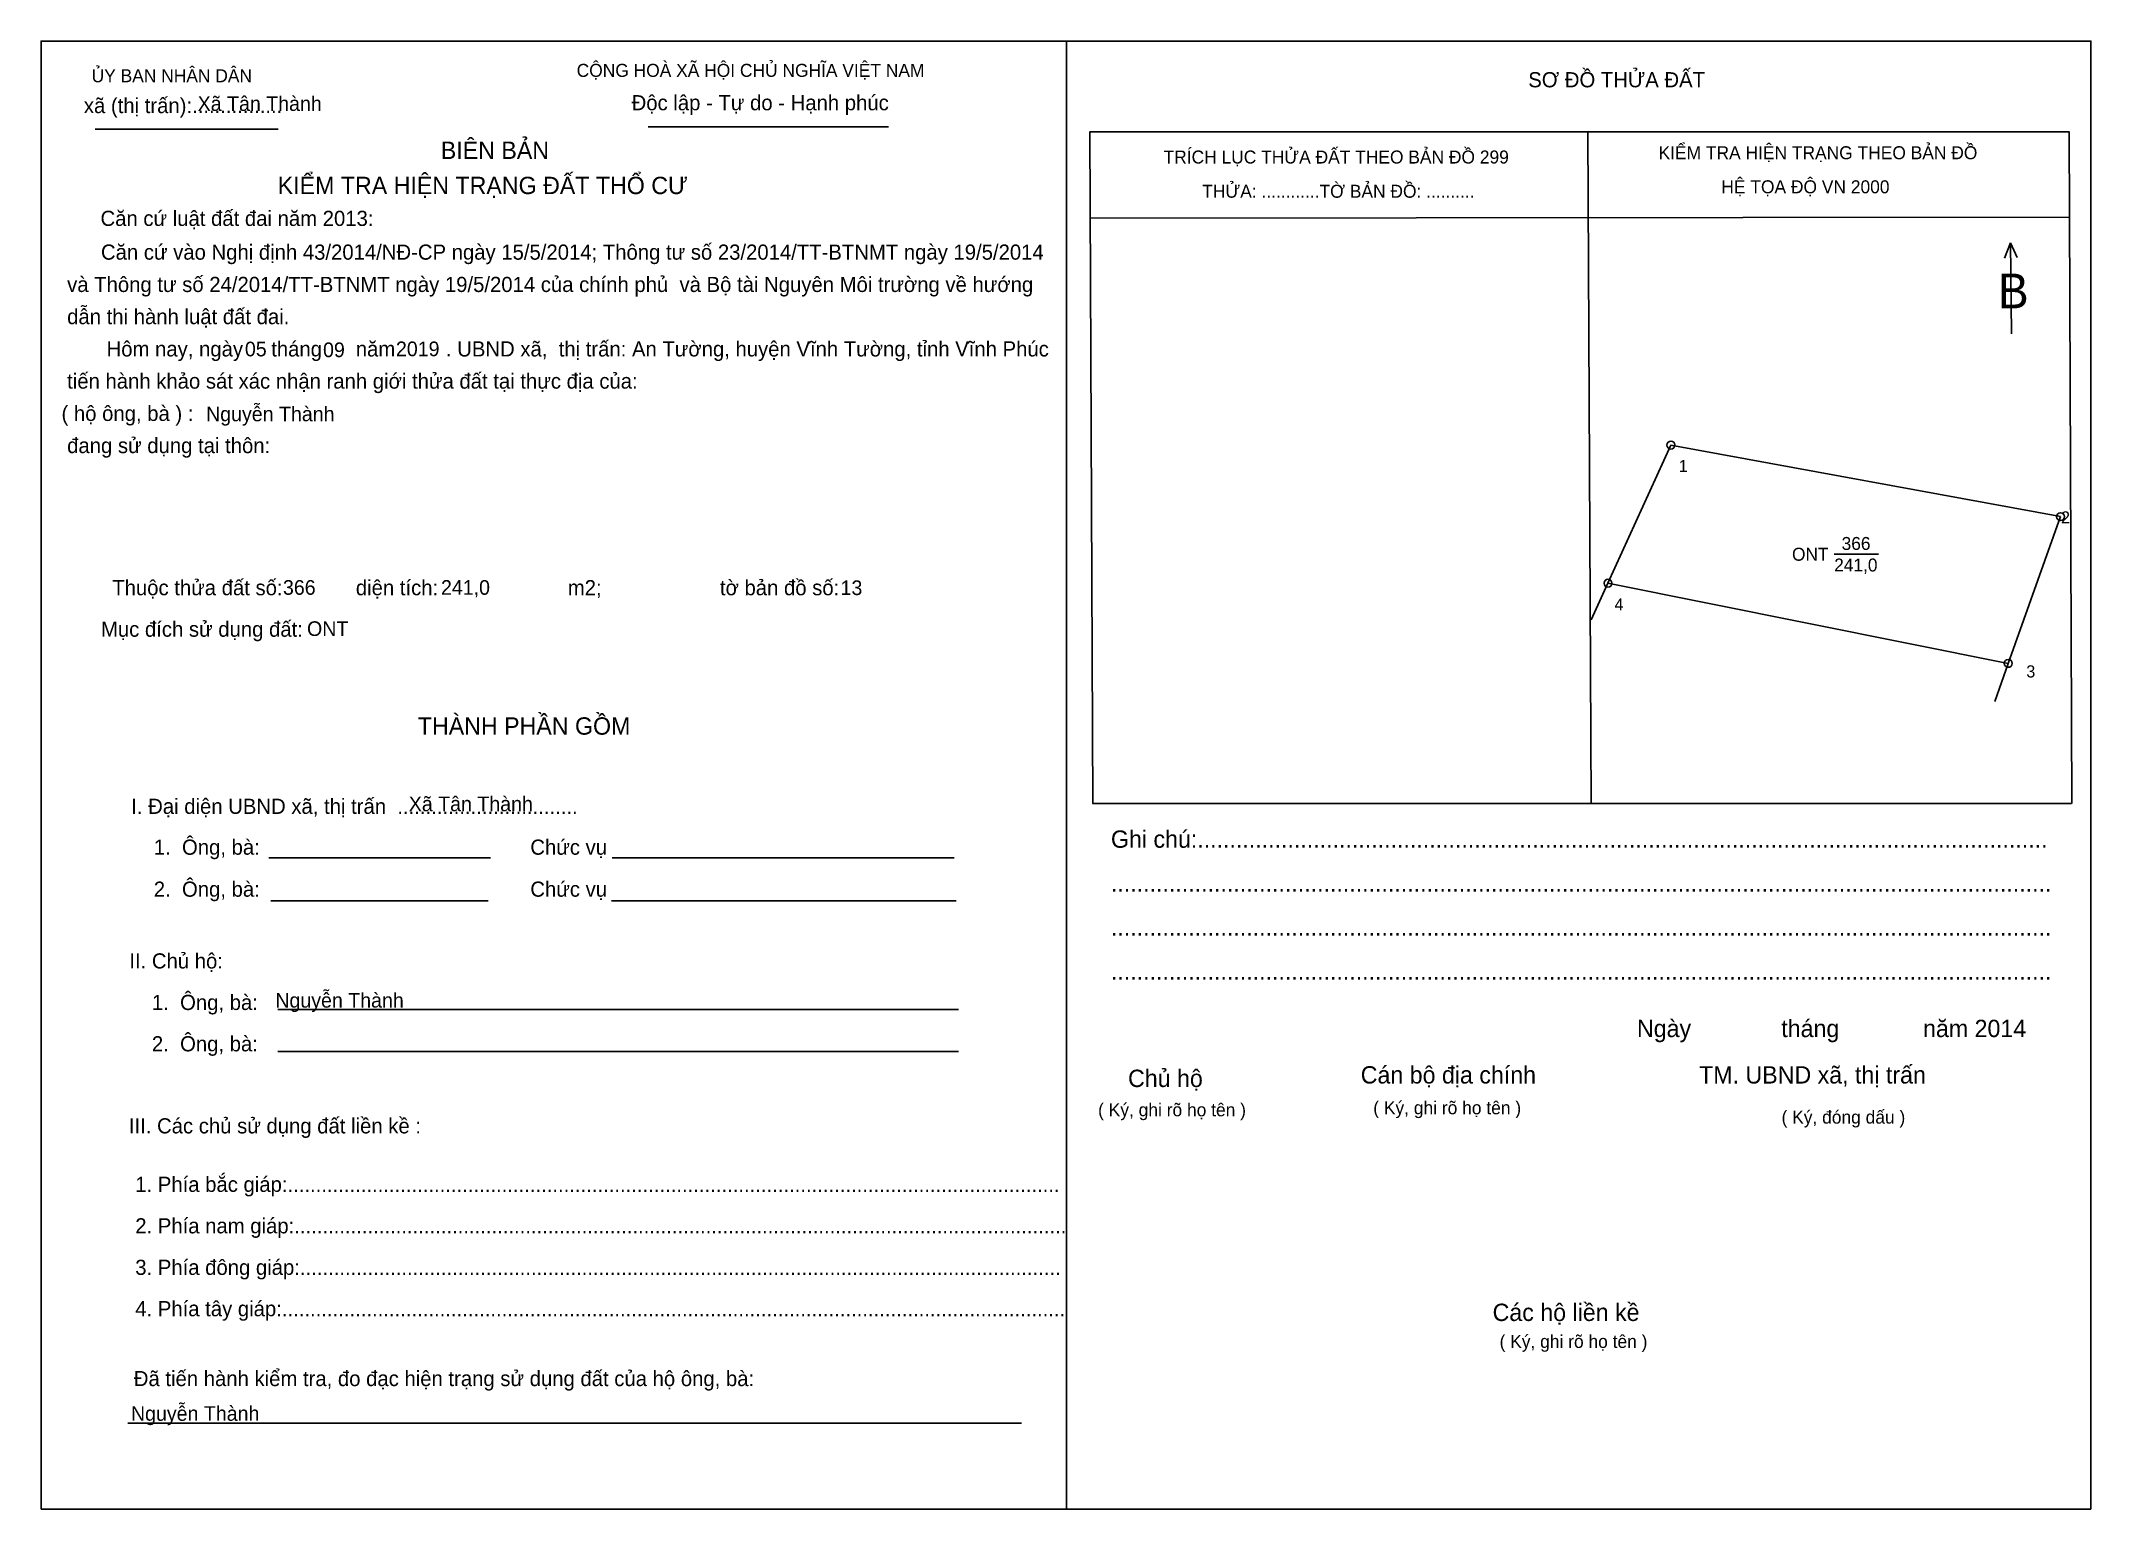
# Model space of a CAD drawing. Extents: x 540598 to 540727, y 1835269 to 1835362.
import ezdxf

# ---------------------------------------------------------------- set-up
doc = ezdxf.new("R2010")
doc.units = 0
for name, color, linetype in [('bbhtNoiDung', 7, 'Continuous'), ('bbhtTemplate', 7, 'Continuous'), ('CanhThua', 7, 'Continuous'), ('MocDinhThua', 7, 'Continuous'), ('NhanDiaChinhThua', 7, 'Continuous'), ('RauThua', 7, 'Continuous'), ('SoHieuDinhThua', 7, 'Continuous')]:
    doc.layers.add(name, color=color, linetype=linetype)

msp = doc.modelspace()

# ---------------------------------------------------------------- linework, layer by layer
at = {"layer": 'bbhtTemplate'}
for p, q in [((540600.95, 1835356.2), (540612.5, 1835356.2)), ((540635.84, 1835356.35), (540651, 1835356.35)), ((540695.12, 1835356.05), (540695.34, 1835313.64)), ((540663.71, 1835350.6), (540725.49, 1835350.66)), ((540721.79, 1835349.03), (540721.42, 1835348.07)), ((540721.79, 1835349.03), (540722.22, 1835348.1)), ((540721.79, 1835349.03), (540721.85, 1835343.3)), ((540611.92, 1835310.22), (540625.9, 1835310.22)), ((540633.57, 1835310.22), (540655.15, 1835310.22)), ((540612.04, 1835307.51), (540625.74, 1835307.51)), ((540633.53, 1835307.51), (540655.28, 1835307.51)), ((540612.47, 1835300.65), (540655.43, 1835300.65)), ((540612.47, 1835298), (540655.43, 1835298)), ((540603.02, 1835274.53), (540659.4, 1835274.53))]:
    msp.add_line(p, q, dxfattribs=at)
for points in [[(540597.54, 1835269.11), (540597.54, 1835361.77), (540662.24, 1835361.77), (540662.24, 1835269.11)], [(540726.87, 1835269.11), (540726.87, 1835361.77), (540662.24, 1835361.77), (540662.24, 1835269.11)]]:
    msp.add_lwpolyline(points, close=True, dxfattribs=at)
for points in [[(540663.9, 1835313.64), (540663.71, 1835356.05), (540725.49, 1835356.05), (540725.67, 1835313.64)], [(540725.64, 1835313.64), (540663.87, 1835313.64)]]:
    msp.add_lwpolyline(points, dxfattribs=at)
at = {"layer": 'CanhThua'}
for p, q in [((540696.4, 1835327.55), (540700.37, 1835336.27)), ((540700.37, 1835336.27), (540724.95, 1835331.75)), ((540724.95, 1835331.75), (540721.65, 1835322.49)), ((540721.65, 1835322.49), (540696.4, 1835327.55))]:
    msp.add_line(p, q, dxfattribs=at)
at = {"layer": 'MocDinhThua'}
for centre in [(540700.37, 1835336.27), (540724.95, 1835331.75), (540696.4, 1835327.55), (540721.65, 1835322.49)]:
    msp.add_circle(centre, 0.25, dxfattribs=at)
at = {"layer": 'NhanDiaChinhThua'}
msp.add_line((540710.67, 1835329.38), (540713.47, 1835329.38), dxfattribs=at)
at = {"layer": 'RauThua'}
for p, q in [((540696.4, 1835327.55), (540695.34, 1835325.23)), ((540721.65, 1835322.49), (540720.8, 1835320.08))]:
    msp.add_line(p, q, dxfattribs=at)

# ---------------------------------------------------------------- texts
at = {"layer": 'bbhtNoiDung'}
for s, height, p in [('Xã Tân Thành', 0.9238, (540607.42, 1835357.36)), ('05', 0.924, (540610.4, 1835341.87)), ('2019', 0.924, (540619.93, 1835341.88)), ('09', 0.924, (540615.33, 1835341.82)), ('Nguyễn Thành', 0.9238, (540607.95, 1835337.77)), ('366', 0.924, (540612.8, 1835326.82)), ('241,0', 0.924, (540622.77, 1835326.82)), ('13', 0.924, (540647.98, 1835326.8)), ('ONT', 0.924, (540614.32, 1835324.22)), ('Xã Tân Thành', 0.9238, (540620.74, 1835313.16)), ('Nguyễn Thành', 0.9238, (540612.32, 1835300.76)), ('Nguyễn Thành', 0.9238, (540603.21, 1835274.68))]:
    msp.add_text(s, height=height, dxfattribs=at).set_placement(p)
at = {"layer": 'bbhtTemplate'}
for s, height, p in [('ỦY BAN NHÂN DÂN', 0.8204, (540600.73, 1835359.17)), ('CỘNG HOÀ XÃ HỘI CHỦ NGHĨA VIỆT NAM', 0.8204, (540631.33, 1835359.51)), ('SƠ ĐỒ THỬA ĐẤT', 0.9571, (540691.37, 1835358.85)), ('Độc lập - Tự do - Hạnh phúc', 0.9571, (540634.8, 1835357.4)), ('xã (thị trấn):................', 0.9571, (540600.24, 1835357.22)), ('BIÊN BẢN', 1.094, (540622.76, 1835354.33)), ('TRÍCH LỤC THỬA ĐẤT THEO BẢN ĐỒ 299', 0.8204, (540668.36, 1835354.04)), ('KIỂM TRA HIỆN TRẠNG THEO BẢN ĐỒ', 0.8204, (540699.59, 1835354.31)), ('KIỂM TRA HIỆN TRẠNG ĐẤT THỔ CƯ', 1.0939, (540612.47, 1835352.11)), ('             HỆ TỌA ĐỘ VN 2000', 0.8204, (540699.59, 1835352.16)), ('        THỬA: ............TỜ BẢN ĐỒ: ..........', 0.8204, (540668.36, 1835351.88)), ('Căn cứ luật đất đai năm 2013:', 0.9571, (540601.29, 1835350.1)), ('       Căn cứ vào Nghị định 43/2014/NĐ-CP ngày 15/5/2014; Thông tư số 23/2014/TT-BTNMT ngày 19/5/2014', 0.95705, (540598.83, 1835347.97)), (' và Thông tư số 24/2014/TT-BTNMT ngày 19/5/2014 của chính phủ  và Bộ tài Nguyên Môi trường về hướng', 0.9571, (540598.83, 1835345.93)), ('B', 2.19, (540720.99, 1835344.9)), (' dẫn thi hành luật đất đai.', 0.9571, (540598.83, 1835343.9)), ('        Hôm nay, ngày     tháng      năm         . UBND xã,  thị trấn: An Tường, huyện Vĩnh Tường, tỉnh Vĩnh Phúc', 0.95705, (540598.83, 1835341.86)), (' tiến hành khảo sát xác nhận ranh giới thửa đất tại thực địa của:', 0.9571, (540598.83, 1835339.83)), ('( hộ ông, bà ) :', 0.9571, (540598.83, 1835337.79)), (' đang sử dụng tại thôn:', 0.9571, (540598.83, 1835335.76)), ('  Thuộc thửa đất số:             diện tích:                       m2;                     tờ bản đồ số:', 0.95705, (540601.32, 1835326.79)), ('Mục đích sử dụng đất:', 0.9571, (540601.32, 1835324.17)), ('THÀNH PHẦN GỒM', 1.0939, (540621.31, 1835317.99)), ('I. Đại diện UBND xã, thị trấn  ................................', 0.9571, (540603.23, 1835312.99)), ('Ghi chú:....................................................................................................................................', 1.09389, (540665.04, 1835310.85)), ('    1.  Ông, bà:                                                Chức vụ', 0.9571, (540603.23, 1835310.41)), ('    2.  Ông, bà:                                                Chức vụ', 0.9571, (540603.23, 1835307.76)), ('..................................................................................................................................................', 1.09389, (540665.04, 1835308.08)), ('..................................................................................................................................................', 1.09389, (540665.04, 1835305.3)), ('II. Chủ hộ:', 0.9571, (540603.11, 1835303.23)), ('..................................................................................................................................................', 1.09389, (540665.04, 1835302.53)), ('    1.  Ông, bà:', 0.9571, (540603.11, 1835300.61)), ('    2.  Ông, bà:', 0.9571, (540603.11, 1835298)), ('Ngày              tháng             năm 2014', 1.0939, (540698.23, 1835298.9)), ('Chủ hộ', 1.094, (540666.12, 1835295.75)), ('Cán bộ địa chính', 1.0939, (540680.8, 1835295.97)), ('TM. UBND xã, thị trấn', 1.0939, (540702.15, 1835295.97)), ('III. Các chủ sử dụng đất liền kề :', 0.9571, (540603.08, 1835292.82)), ('( Ký, ghi rõ họ tên )', 0.8204, (540664.23, 1835293.9)), ('( Ký, ghi rõ họ tên )', 0.8204, (540681.59, 1835294.03)), ('( Ký, đóng dấu )', 0.8204, (540707.35, 1835293.44)), ('    1. Phía bắc giáp:.........................................................................................................................................', 0.95705, (540602.06, 1835289.13)), ('    2. Phía nam giáp:.........................................................................................................................................', 0.95705, (540602.06, 1835286.51)), ('    3. Phía đông giáp:.......................................................................................................................................', 0.95705, (540602.06, 1835283.89)), ('    4. Phía tây giáp:...........................................................................................................................................', 0.95705, (540602.06, 1835281.28)), ('Các hộ liền kề', 1.0939, (540689.12, 1835280.98)), ('( Ký, ghi rõ họ tên )', 0.8204, (540689.56, 1835279.28)), ('    Đã tiến hành kiểm tra, đo đạc hiện trạng sử dụng đất của hộ ông, bà:', 0.9571, (540601.97, 1835276.87))]:
    msp.add_text(s, height=height, dxfattribs=at).set_placement(p)
at = {"layer": 'NhanDiaChinhThua'}
for s, p in [('366', (540711.14, 1835329.65)), ('ONT', (540708.01, 1835328.97)), ('241,0', (540710.67, 1835328.29))]:
    msp.add_text(s, height=0.817, dxfattribs=at).set_placement(p)
at = {"layer": 'SoHieuDinhThua'}
for s, p in [('1', (540700.86, 1835334.56)), ('2', (540724.98, 1835331.32)), ('4', (540696.81, 1835325.83)), ('3', (540722.79, 1835321.6))]:
    msp.add_text(s, height=0.766, dxfattribs=at).set_placement(p)

doc.saveas('drawing.dxf')
